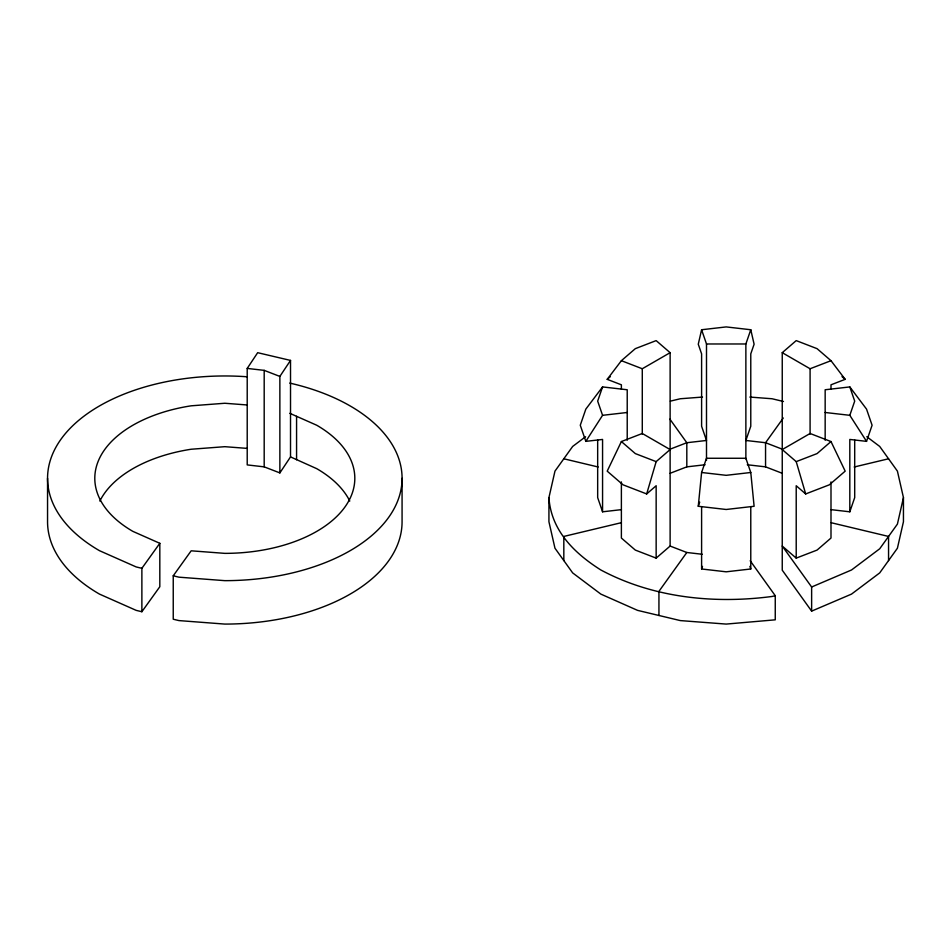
<?xml version="1.0" encoding="UTF-8"?>
<svg xmlns="http://www.w3.org/2000/svg" width="951" height="951" viewBox="0 0 951 951"><rect width="100%" height="100%" fill="white"/><g stroke="black" fill="none" stroke-linecap="round" stroke-linejoin="round"><path stroke-width="1.43" d="M698.272 506.277L701.6 472.492L706.498 458.263L745.869 458.263L750.779 472.492L754.107 506.277L726.184 509.486L698.272 506.277L699.698 502.14M750.196 560.769L775.255 595.706L775.255 619.826L726.184 624.082L680.31 620.587L637.55 610.364L600.842 594.102L572.668 572.906L554.968 548.228L548.929 521.73L548.929 497.611L554.968 471.125L572.668 446.435L585.59 436.723M866.789 436.723L879.699 446.435L897.411 471.125L903.45 497.611L897.411 524.096L879.699 548.786L851.525 569.982L811.631 587.005L782.245 546.052L796.213 558.118L817.064 550.082L830.996 538.04L830.996 481.919M782.245 449.169L765.555 442.726L745.869 440.468L750.779 426.238L750.779 353.867L754.107 344.214L750.779 329.747L726.184 326.918L701.6 329.747L698.272 344.214L701.6 353.867L701.6 426.238L706.498 440.468L686.812 442.726L670.122 449.169M646.68 493.938L656.154 461.627L670.122 449.561L642.282 433.49L621.383 441.549L607.202 471.149L623.012 484.808L646.68 493.938L656.154 485.747L656.154 558.118L635.316 550.082L621.383 538.04L621.383 481.919M602.565 386.926L597.668 401.12L602.565 415.314L585.828 441.359L580.276 425.24L585.828 409.12L602.565 386.926L627.22 389.755L627.22 440.23M745.869 458.917L745.869 343.977L750.779 329.747M750.779 506.954L750.779 568.983L726.184 571.813L701.6 568.983L702.492 566.392M849.814 386.926L866.539 409.12L872.091 425.24L866.539 441.359L849.814 415.314L854.699 401.12L849.814 386.926L825.159 389.755L825.159 440.23M830.96 509.641L849.814 511.804L854.699 497.611L854.699 440.016M247.212 368.417L257.673 352.69L290.519 360.417L290.519 456.908L279.867 472.909L264.188 466.858L247.212 464.908L247.212 368.417L264.188 370.367L279.867 376.418L279.867 472.909M279.867 376.418L290.519 360.417M47.55 478.317L47.55 521.73A177.266 102.339 0 0 0 99.475 594.102L136.183 610.364L141.877 611.731L141.877 568.306L159.816 543.306L132.89 531.383A129.99 75.046 0 0 1 191.163 405.815L224.816 403.26L247.212 404.971M141.877 611.731L159.816 586.731L159.816 543.306M402.071 478.317L402.071 521.73A177.266 102.339 0 0 1 224.816 624.082L178.931 620.587L173.237 619.22L173.237 575.807L191.163 550.807L224.816 553.363A129.99 75.046 0 0 0 344.916 507.038A129.99 75.046 0 0 0 316.731 425.24L289.805 413.316M702.278 554.267L686.812 552.495L658.936 591.356L658.936 615.475M783.303 418L765.555 442.726L765.555 466.858L782.245 473.289M621.383 389.244L621.383 384.81L607.202 379.342L621.383 360.691L635.316 348.66L656.154 340.613L670.122 352.678L670.122 546.052L656.154 558.118M607.202 379.342L610.364 376.608M903.45 497.611L903.45 521.73L897.411 548.228L879.699 572.906L851.525 594.102L811.631 611.124L782.245 570.172L782.245 352.678L796.213 340.613L817.064 348.66L830.996 360.691L845.177 379.342L830.996 384.81L830.996 389.244M830.996 441.549L817.064 453.591L796.213 461.627L782.245 449.561L810.086 433.49L830.996 441.549L845.177 471.149L829.355 484.808L805.687 493.938L796.213 485.747L796.213 558.118M621.383 360.691L642.282 368.75L670.122 352.678M782.245 352.678L810.086 368.75L830.996 360.691M670.122 473.289L686.812 466.858L705.095 464.754M670.336 401.144L680.31 398.754L702.504 397.066M621.11 522.741L563.824 536.435L563.824 560.567M854.188 467L888.555 458.786M775.255 595.706L772.069 596.467C713.999 604.123 653.04 597.858 600.842 569.982C574.392 553.28 551.105 530.539 548.929 497.611M602.565 415.314L627.22 412.484M585.828 441.359L602.565 439.445L602.565 511.804L621.419 509.641M750.779 472.492L726.184 475.322L701.6 472.492M701.6 329.747L706.498 343.977L745.869 343.977M749.863 397.066L772.069 398.754L783.469 401.488M247.212 448.385L224.816 446.685L191.163 449.241A129.99 75.046 0 0 0 99.855 501.058M825.159 412.484L849.814 415.314M866.539 441.359L849.814 439.445L849.814 511.804M747.284 464.754L765.555 466.858M563.824 458.786L598.191 467M831.269 522.741L888.555 536.435L888.555 560.567M141.877 568.306L136.183 566.939L99.475 550.677A177.266 102.339 0 0 1 65.667 433.24A177.266 102.339 0 0 1 247.201 376.786M173.237 575.807L178.931 577.174L224.816 580.657A177.266 102.339 0 0 0 398.968 497.397A177.266 102.339 0 0 0 289.758 383.087M656.154 461.627L635.316 453.591L621.383 441.549M670.122 546.052L686.812 552.495M290.519 456.908L316.731 468.665A129.99 75.046 0 0 1 349.778 501.058M842.015 376.608L845.177 379.342M669.92 419.177L686.812 442.726L686.812 466.858M749.887 566.392L750.779 568.983M602.565 511.804L597.668 497.611L597.668 440.016M796.213 461.627L805.687 493.938M811.631 587.005L811.631 611.124M810.086 368.75L810.086 434.072M706.498 343.977L706.498 460.332M701.6 506.954L701.6 568.983M642.282 368.75L642.282 434.072M296.569 416.312L296.569 459.737M264.188 370.367L264.188 466.858"/></g></svg>
